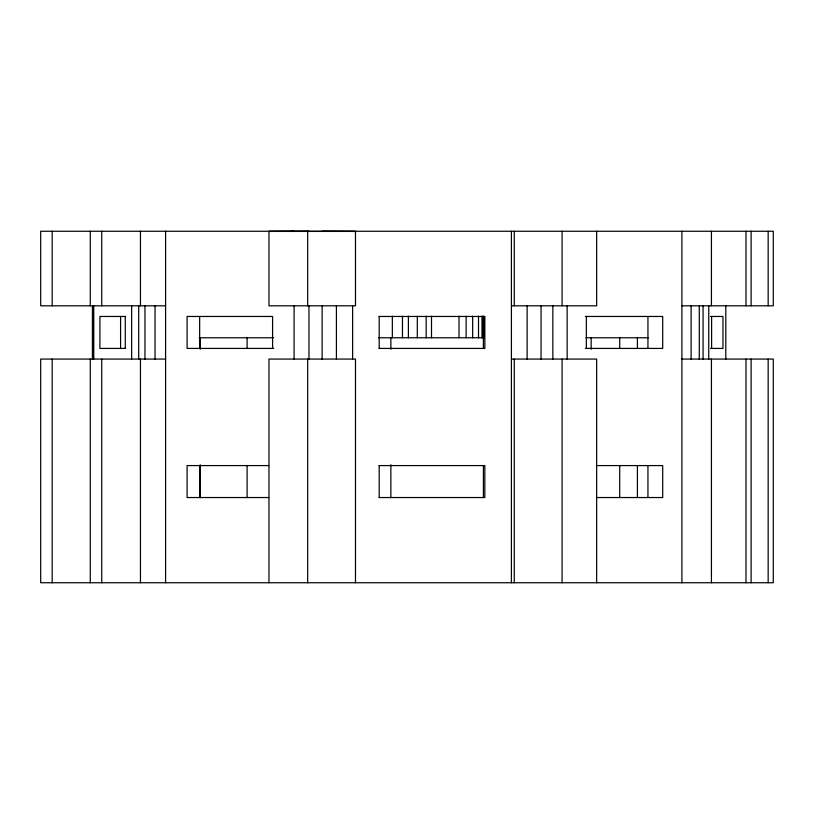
<?xml version="1.0" encoding="UTF-8"?>
<svg xmlns="http://www.w3.org/2000/svg" width="814" height="814" viewBox="0 0 814 814"><rect width="100%" height="100%" fill="white"/><g stroke="black" fill="none" stroke-linecap="round" stroke-linejoin="round"><path stroke-width="1.22" d="M291.28 231.42L308.964 231.257M322.13 231.257L355.484 231.42L355.484 305.81L268.956 305.81L268.956 231.42L294.088 231.257M268.956 231.42L355.484 231.42M165.588 305.81L40.7 305.81L40.7 231.257L773.3 231.257L773.3 305.81L681.908 305.81M511.406 305.81L596.652 305.81L596.652 231.257M125.671 316.463L99.919 316.463L99.919 348.423L125.671 348.423M379.019 316.463L484.839 316.463L484.839 348.423L379.019 348.423M585.358 316.463L662.708 316.463L662.708 348.423L585.358 348.423M710.5 316.463L722.954 316.463L722.954 348.423L710.5 348.423M199.176 337.769L273.565 337.769M378.53 337.769L484.279 337.769M585.968 337.769L648.3 337.769M273.718 348.423L187.088 348.423L187.088 316.463L272.588 316.463L272.588 348.423M165.588 359.066L40.7 359.066L40.7 582.743L773.3 582.743L773.3 359.066L681.908 359.066M511.406 359.066L596.652 359.066L596.652 582.743M268.813 465.577L187.088 465.577L187.088 497.537L268.813 497.537M379.019 465.577L484.839 465.577L484.839 497.537L379.019 497.537M596.357 465.577L662.708 465.577L662.708 497.537L596.357 497.537M768.162 231.257L768.162 305.81M768.162 359.066L768.162 582.743M751.119 231.257L751.119 305.81M751.119 359.066L751.119 582.743M745.99 231.257L745.99 305.81M745.99 359.066L745.99 582.743M725.803 305.81L725.803 359.066M711.609 316.463L711.609 348.423M711.426 231.257L711.426 305.81M711.426 359.066L711.426 582.743M708.76 305.81L708.76 359.066M703.072 305.81L703.072 359.066M699.277 306.125L699.277 359.412M691.117 305.81L691.117 359.066M681.908 231.257L681.908 582.743M647.944 316.463L647.944 348.423M647.944 465.577L647.944 497.537M637.403 337.362L637.403 348.423M637.403 465.577L637.403 497.537M619.708 337.362L619.708 348.423M619.708 465.577L619.708 497.537M591.137 337.841L591.137 349.267M586.345 316.463L586.345 348.423M567.144 305.81L567.144 359.066M562.087 231.257L562.087 305.81M562.087 359.066L562.087 582.743M552.848 305.81L552.848 359.066M541.056 306.125L541.056 359.412M527.126 305.81L527.126 359.066M514.265 231.257L514.265 305.81M514.265 359.066L514.265 582.743M511.406 231.257L511.406 582.743M483.618 316.208L483.618 337.769M483.404 316.463L483.404 348.423M483.404 465.577L483.404 497.537M482.763 316.208L482.763 337.769M482 316.208L482 337.769M478.51 316.208L478.51 337.769M472.659 316.208L472.659 337.769M466.137 316.208L466.137 337.769M459.015 316.208L459.015 337.769M431.491 316.208L431.491 337.769M426.17 316.208L426.17 337.769M417.307 316.208L417.307 337.769M408.394 316.208L408.394 337.769M402.462 316.208L402.462 337.769M392.338 316.208L392.338 337.769M390.873 337.841L390.873 349.267M390.873 464.733L390.873 497.73M379.192 316.463L379.192 348.423M379.192 465.577L379.192 497.537M355.484 582.743L355.484 359.066L268.956 359.066L268.956 582.743M352.625 305.81L352.625 359.066M336.416 305.81L336.416 359.066M322.13 306.125L322.13 359.412M308.964 305.81L308.964 359.066M307.661 231.42L307.661 305.81M307.661 359.066L307.661 582.743M294.088 305.81L294.088 359.066M247.11 337.362L247.11 348.423M247.11 465.577L247.11 497.537M200.193 337.841L200.193 349.267M200.193 464.733L200.193 497.73M199.654 316.463L199.654 348.423M199.654 465.577L199.654 497.537M165.588 231.257L165.588 582.743M155.047 305.81L155.047 359.066M144.963 306.125L144.963 359.412M140.456 231.257L140.456 305.81M140.456 359.066L140.456 582.743M138.706 305.81L138.706 359.066M131.644 305.81L131.644 359.066M125.264 316.463L125.264 348.423M120.594 316.463L120.594 348.423M101.75 231.257L101.75 305.81M101.75 359.066L101.75 582.743M93.6 305.81L93.6 359.066M93.539 305.81L93.539 359.066M92.43 306.125L92.43 359.412M90.273 231.257L90.273 305.81M90.273 359.066L90.273 582.743M52.177 231.257L52.177 305.81M52.177 359.066L52.177 582.743"/></g></svg>
